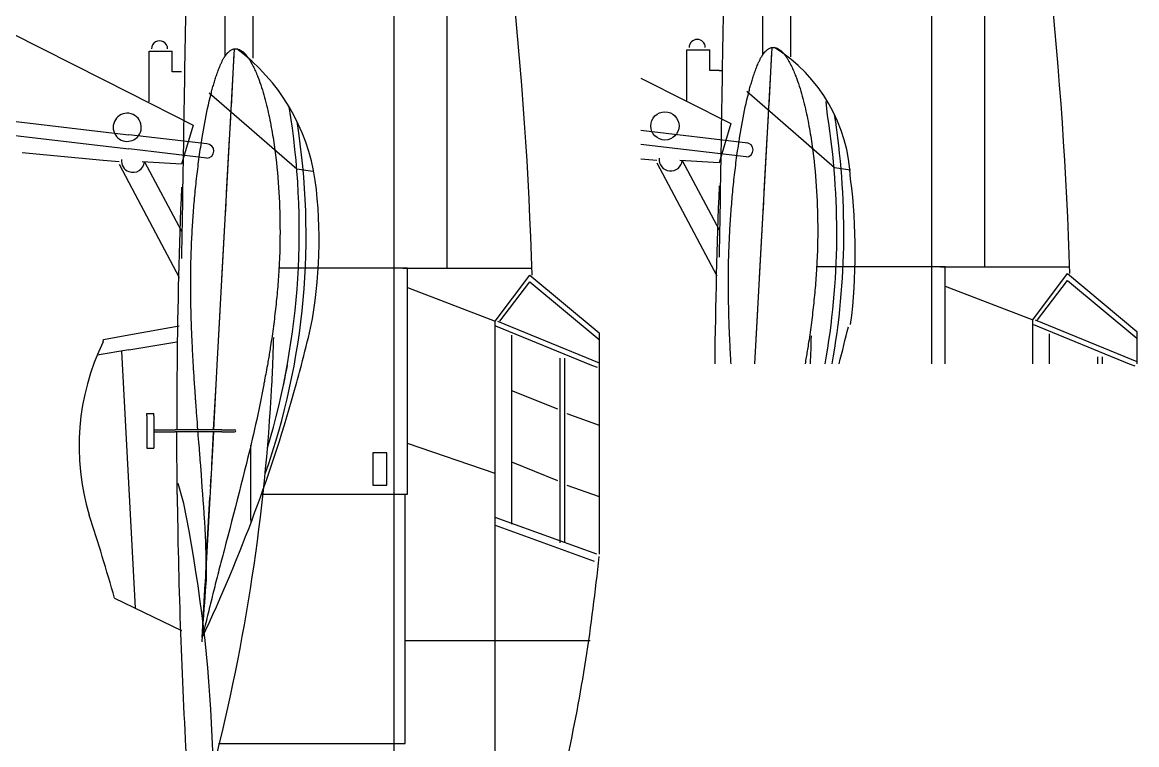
# Model space of a CAD drawing. Extents: x 0 to 123, y 0 to 85.
# Drawn here: x 17.24 to 43.11, y 55.6 to 72.36 of the extents above; entities that cross this region are included whole.
import ezdxf

# ---------------------------------------------------------------- set-up
doc = ezdxf.new("R2010")
doc.units = 0
doc.linetypes.add('CENTER', pattern=[2, 1.25, -0.25, 0.25, -0.25])
doc.layers.add('LAYER1', color=1, linetype='CONTINUOUS')

msp = doc.modelspace()

# ---------------------------------------------------------------- linework, layer by layer
at = {"layer": 'LAYER1', "color": 7, "linetype": 'CONTINUOUS'}
for points in [[(27.0946, 79.5641), (27.0947, 66.6582)], [(39.5758, 79.5957), (39.5758, 66.6899)], [(25.863, 76.5652), (25.863, 67.6222)], [(38.3441, 75.8548), (38.3441, 67.6538)], [(21.9537, 71.585), (21.9537, 72.6024), (22.5963, 72.6024), (22.5963, 71.5314)], [(34.4348, 71.6166), (34.4348, 72.634), (35.0774, 72.634), (35.0774, 71.563)], [(16.9735, 72.1205), (19.1155, 71.0359)], [(20.1865, 70.5139), (20.1865, 71.692)], [(20.1865, 71.692), (20.722, 71.692)], [(20.9363, 71.2101), (20.722, 71.2101), (20.722, 71.692)], [(21.2125, 64.4091), (21.2101, 64.4543), (21.2076, 64.4994), (21.2051, 64.5446), (21.2026, 64.5898), (21.2002, 64.6349), (21.1978, 64.6801), (21.1954, 64.7253), (21.1931, 64.7705), (21.1908, 64.8157), (21.1885, 64.8609), (21.1863, 64.9061), (21.1842, 64.9512), (21.1816, 65.0079), (21.1791, 65.0645), (21.1767, 65.1212), (21.1744, 65.1778), (21.1722, 65.2345), (21.1701, 65.2912), (21.1682, 65.3479), (21.1663, 65.4045), (21.1645, 65.4612), (21.1629, 65.5179), (21.1613, 65.5746), (21.1599, 65.6313), (21.1585, 65.6878), (21.1573, 65.7443), (21.1562, 65.8008), (21.1552, 65.8574), (21.1543, 65.9139), (21.1535, 65.9705), (21.1528, 66.027), (21.1523, 66.0835), (21.1519, 66.1401), (21.1516, 66.1966), (21.1514, 66.2532), (21.1514, 66.3097), (21.1515, 66.3661), (21.1517, 66.4226), (21.152, 66.479), (21.1525, 66.5354), (21.1531, 66.5918), (21.1539, 66.6483), (21.1548, 66.7047), (21.1559, 66.7611), (21.1571, 66.8175), (21.1585, 66.8739), (21.16, 66.9303), (21.1617, 66.9867), (21.1636, 67.0431), (21.1656, 67.0994), (21.1677, 67.1558), (21.1701, 67.2121), (21.1726, 67.2685), (21.1752, 67.3248), (21.178, 67.3811), (21.1809, 67.4374), (21.184, 67.4938), (21.1872, 67.5501), (21.1905, 67.6064), (21.194, 67.6626), (21.1976, 67.719), (21.2014, 67.7753), (21.2053, 67.8316), (21.2093, 67.8878), (21.2135, 67.9441), (21.2178, 68.0004), (21.2222, 68.0566), (21.2268, 68.1129), (21.2315, 68.1691), (21.2364, 68.2253), (21.2414, 68.2816), (21.2465, 68.3378), (21.2518, 68.3941), (21.2573, 68.4504), (21.2629, 68.5066), (21.2686, 68.5629), (21.2745, 68.6192), (21.2805, 68.6754), (21.2867, 68.7316), (21.2931, 68.7878), (21.2996, 68.844), (21.3062, 68.9001), (21.3131, 68.9563), (21.32, 69.0124), (21.3272, 69.0687), (21.3346, 69.1251), (21.3421, 69.1813), (21.3498, 69.2376), (21.3576, 69.2939), (21.3656, 69.3501), (21.3738, 69.4063), (21.3821, 69.4625), (21.3906, 69.5186), (21.3993, 69.5748), (21.4082, 69.6309), (21.4172, 69.687), (21.4312, 69.772), (21.4456, 69.8569), (21.4605, 69.9418), (21.476, 70.0266), (21.4919, 70.1113), (21.5085, 70.1958), (21.5256, 70.2803), (21.5435, 70.3645), (21.562, 70.4487), (21.5813, 70.5326), (21.6013, 70.6164), (21.6222, 70.6999), (21.6296, 70.7284), (21.637, 70.7568), (21.6445, 70.7852), (21.6522, 70.8135), (21.6599, 70.8418), (21.6678, 70.8701), (21.6759, 70.8983), (21.684, 70.9265), (21.6924, 70.9547), (21.7008, 70.9828), (21.7094, 71.0109), (21.7182, 71.0389), (21.7275, 71.0677), (21.7369, 71.0965), (21.7465, 71.1252), (21.7563, 71.1538), (21.7664, 71.1823), (21.7766, 71.2108), (21.7872, 71.2392), (21.7979, 71.2675), (21.809, 71.2957), (21.8203, 71.3238), (21.8319, 71.3518), (21.8438, 71.3796), (21.8502, 71.3944), (21.8568, 71.4092), (21.8635, 71.4239), (21.8703, 71.4385), (21.8773, 71.4531), (21.8844, 71.4675), (21.8918, 71.4819), (21.8993, 71.4962), (21.9071, 71.5103), (21.9151, 71.5243), (21.9233, 71.5382), (21.9319, 71.5519), (21.9358, 71.558), (21.9397, 71.564), (21.9438, 71.57), (21.9478, 71.576), (21.952, 71.582), (21.9562, 71.5879), (21.9604, 71.5937), (21.9647, 71.5995), (21.9691, 71.6053), (21.9735, 71.611), (21.9779, 71.6167), (21.9824, 71.6223), (21.9849, 71.6253), (21.9875, 71.6284), (21.99, 71.6315), (21.9926, 71.6345), (21.9952, 71.6375), (21.9978, 71.6405), (22.0005, 71.6435), (22.0032, 71.6465), (22.0059, 71.6494), (22.0086, 71.6524), (22.0114, 71.6553), (22.0142, 71.6582), (22.0249, 71.6687), (22.0361, 71.679), (22.0478, 71.6888), (22.0599, 71.6982), (22.0724, 71.707), (22.0852, 71.7152), (22.0984, 71.7226), (22.1118, 71.7292), (22.1255, 71.7349), (22.1395, 71.7396), (22.1536, 71.7432), (22.1679, 71.7456), (22.1866, 71.7469), (22.2054, 71.7462), (22.2242, 71.7437), (22.243, 71.7396), (22.2616, 71.7338), (22.28, 71.7267), (22.2981, 71.7183), (22.3157, 71.7087), (22.3329, 71.6982), (22.3495, 71.6868), (22.3653, 71.6747), (22.3804, 71.662), (22.3863, 71.6568), (22.392, 71.6515), (22.3977, 71.6461), (22.4031, 71.6406), (22.4085, 71.6351), (22.4138, 71.6295)], [(21.7683, 64.4091), (22.1679, 71.7456)], [(32.6677, 70.5455), (32.6677, 71.7237)], [(32.6677, 71.7237), (33.2032, 71.7237)], [(33.4174, 71.2417), (33.2032, 71.2417), (33.2032, 71.7237)], [(33.6937, 64.4407), (33.6912, 64.4859), (33.6887, 64.5311), (33.6862, 64.5762), (33.6837, 64.6214), (33.6813, 64.6666), (33.6789, 64.7118), (33.6765, 64.757), (33.6742, 64.8021), (33.6719, 64.8473), (33.6696, 64.8925), (33.6674, 64.9377), (33.6653, 64.9829), (33.6627, 65.0395), (33.6602, 65.0962), (33.6578, 65.1528), (33.6555, 65.2095), (33.6533, 65.2662), (33.6513, 65.3228), (33.6493, 65.3795), (33.6474, 65.4362), (33.6456, 65.4928), (33.644, 65.5495), (33.6424, 65.6062), (33.641, 65.6629), (33.6396, 65.7194), (33.6384, 65.776), (33.6373, 65.8325), (33.6363, 65.889), (33.6354, 65.9456), (33.6346, 66.0021), (33.634, 66.0586), (33.6334, 66.1152), (33.633, 66.1717), (33.6327, 66.2282), (33.6325, 66.2848), (33.6325, 66.3413), (33.6326, 66.3978), (33.6328, 66.4542), (33.6331, 66.5106), (33.6336, 66.567), (33.6343, 66.6235), (33.635, 66.6799), (33.6359, 66.7363), (33.637, 66.7927), (33.6382, 66.8491), (33.6396, 66.9055), (33.6411, 66.962), (33.6428, 67.0184), (33.6447, 67.0747), (33.6467, 67.1311), (33.6488, 67.1874), (33.6512, 67.2438), (33.6537, 67.3001), (33.6563, 67.3565), (33.6591, 67.4128), (33.662, 67.4691), (33.6651, 67.5254), (33.6683, 67.5817), (33.6716, 67.638), (33.6751, 67.6943), (33.6788, 67.7506), (33.6825, 67.8069), (33.6864, 67.8632), (33.6904, 67.9195), (33.6946, 67.9758), (33.6989, 68.032), (33.7034, 68.0883), (33.7079, 68.1445), (33.7127, 68.2008), (33.7175, 68.257), (33.7225, 68.3132), (33.7277, 68.3694), (33.733, 68.4257), (33.7384, 68.482), (33.744, 68.5383), (33.7497, 68.5945), (33.7556, 68.6508), (33.7616, 68.707), (33.7678, 68.7632), (33.7742, 68.8194), (33.7807, 68.8756), (33.7873, 68.9318), (33.7942, 68.9879), (33.8011, 69.044), (33.8083, 69.1004), (33.8157, 69.1567), (33.8232, 69.213), (33.8309, 69.2692), (33.8387, 69.3255), (33.8467, 69.3817), (33.8549, 69.4379), (33.8632, 69.4941), (33.8717, 69.5503), (33.8804, 69.6064), (33.8893, 69.6625), (33.8983, 69.7186), (33.9123, 69.8036), (33.9267, 69.8886), (33.9416, 69.9734), (33.957, 70.0582), (33.973, 70.1429), (33.9895, 70.2275), (34.0067, 70.3119), (34.0245, 70.3962), (34.0431, 70.4803), (34.0624, 70.5642), (34.0824, 70.648), (34.1033, 70.7316), (34.1106, 70.76), (34.1181, 70.7884), (34.1256, 70.8168), (34.1333, 70.8451), (34.141, 70.8735), (34.1489, 70.9017), (34.157, 70.93), (34.1651, 70.9582), (34.1735, 70.9863), (34.1819, 71.0144), (34.1906, 71.0425), (34.1993, 71.0705), (34.2086, 71.0993), (34.218, 71.1281), (34.2276, 71.1568), (34.2374, 71.1854), (34.2475, 71.214), (34.2578, 71.2424), (34.2683, 71.2708), (34.2791, 71.2991), (34.2901, 71.3273), (34.3014, 71.3554), (34.313, 71.3834), (34.3249, 71.4112), (34.3314, 71.426), (34.3379, 71.4408), (34.3446, 71.4555), (34.3514, 71.4701), (34.3584, 71.4847), (34.3656, 71.4992), (34.3729, 71.5135), (34.3804, 71.5278), (34.3882, 71.5419), (34.3962, 71.5559), (34.4044, 71.5698), (34.413, 71.5835), (34.4169, 71.5896), (34.4208, 71.5956), (34.4249, 71.6017), (34.4289, 71.6076), (34.4331, 71.6136), (34.4373, 71.6195), (34.4415, 71.6253), (34.4458, 71.6311), (34.4502, 71.6369), (34.4546, 71.6426), (34.459, 71.6483), (34.4635, 71.6539), (34.466, 71.657), (34.4686, 71.66), (34.4711, 71.6631), (34.4737, 71.6661), (34.4763, 71.6691), (34.479, 71.6721), (34.4816, 71.6751), (34.4843, 71.6781), (34.487, 71.681), (34.4898, 71.684), (34.4925, 71.6869), (34.4954, 71.6898), (34.5061, 71.7003), (34.5173, 71.7106), (34.5289, 71.7205), (34.541, 71.7298), (34.5535, 71.7386), (34.5663, 71.7468), (34.5795, 71.7542), (34.5929, 71.7608), (34.6067, 71.7665), (34.6206, 71.7712), (34.6347, 71.7748), (34.649, 71.7772), (34.6677, 71.7785), (34.6865, 71.7779), (34.7053, 71.7754), (34.7241, 71.7712), (34.7427, 71.7655), (34.7611, 71.7583), (34.7792, 71.7499), (34.7969, 71.7404), (34.814, 71.7298), (34.8306, 71.7184), (34.8465, 71.7063), (34.8616, 71.6937), (34.8674, 71.6884), (34.8732, 71.6831), (34.8788, 71.6777), (34.8843, 71.6722), (34.8896, 71.6667), (34.8949, 71.6611)], [(34.2494, 64.4407), (34.649, 71.7772)], [(34.8949, 71.6611), (34.9001, 71.6554), (34.9052, 71.6497), (34.9102, 71.644), (34.9151, 71.6381), (34.92, 71.6323), (34.9248, 71.6264), (34.9353, 71.613), (34.9456, 71.5995), (34.9556, 71.5857), (34.9654, 71.5717), (34.9751, 71.5576), (34.9845, 71.5433), (34.9937, 71.5288), (35.0027, 71.5143), (35.0116, 71.4995), (35.0203, 71.4847), (35.0289, 71.4698), (35.0373, 71.4548), (35.0526, 71.4269), (35.0675, 71.3988), (35.0819, 71.3704), (35.096, 71.3419), (35.1096, 71.3133), (35.123, 71.2845), (35.1359, 71.2555), (35.1486, 71.2264), (35.161, 71.1972), (35.173, 71.1679), (35.1848, 71.1385), (35.1964, 71.1089), (35.2178, 71.0524), (35.2383, 70.9955), (35.2581, 70.9384), (35.2772, 70.8809), (35.2955, 70.8233), (35.3132, 70.7654), (35.3302, 70.7073), (35.3466, 70.649), (35.3624, 70.5905), (35.3776, 70.5319), (35.3923, 70.4732), (35.4066, 70.4143), (35.42, 70.3568), (35.4331, 70.2991), (35.4457, 70.2414), (35.4579, 70.1836), (35.4697, 70.1258), (35.4811, 70.0679), (35.4922, 70.0099), (35.5029, 69.9518), (35.5133, 69.8937), (35.5233, 69.8355), (35.5331, 69.7773), (35.5425, 69.719), (35.5601, 69.604), (35.5767, 69.4889), (35.5921, 69.3736), (35.6064, 69.2581), (35.6196, 69.1425), (35.6318, 69.0268), (35.643, 68.9109), (35.6532, 68.795), (35.6624, 68.6789), (35.6707, 68.5628), (35.678, 68.4467), (35.6844, 68.3304), (35.6899, 68.2151), (35.6946, 68.0998), (35.6983, 67.9845), (35.7012, 67.8691), (35.7033, 67.7538), (35.7044, 67.6384), (35.7047, 67.523), (35.7042, 67.4076), (35.7027, 67.2923), (35.7004, 67.1769), (35.6972, 67.0616), (35.6931, 66.9463), (35.6907, 66.8888), (35.6882, 66.8313), (35.6854, 66.7737), (35.6824, 66.7162), (35.6791, 66.6587), (35.6757, 66.6012), (35.6721, 66.5437), (35.6682, 66.4863), (35.6642, 66.4288), (35.6599, 66.3714), (35.6555, 66.314), (35.6508, 66.2566), (35.646, 66.1991), (35.6409, 66.1417), (35.6357, 66.0844), (35.6303, 66.027), (35.6247, 65.9697), (35.6189, 65.9123), (35.6129, 65.855), (35.6068, 65.7977), (35.6004, 65.7404), (35.594, 65.6832), (35.5873, 65.626), (35.5805, 65.5687), (35.5735, 65.5115), (35.5663, 65.4542), (35.559, 65.397), (35.5515, 65.3398), (35.5439, 65.2826), (35.536, 65.2254), (35.5281, 65.1683), (35.5199, 65.1112), (35.5116, 65.0541), (35.5031, 64.997), (35.4944, 64.94), (35.4856, 64.883), (35.4798, 64.8461), (35.4739, 64.8092), (35.4679, 64.7723), (35.4619, 64.7354), (35.4559, 64.6986), (35.4498, 64.6617), (35.4437, 64.6249), (35.4375, 64.5881), (35.4313, 64.5512), (35.4252, 64.5144), (35.4189, 64.4776), (35.4127, 64.4407)], [(22.4138, 71.6295), (22.419, 71.6238), (22.4241, 71.6181), (22.4291, 71.6124), (22.434, 71.6065), (22.4389, 71.6007), (22.4437, 71.5947), (22.4542, 71.5814), (22.4645, 71.5678), (22.4745, 71.5541), (22.4843, 71.5401), (22.494, 71.526), (22.5034, 71.5117), (22.5126, 71.4972), (22.5216, 71.4826), (22.5305, 71.4679), (22.5392, 71.4531), (22.5478, 71.4382), (22.5562, 71.4232), (22.5715, 71.3953), (22.5864, 71.3671), (22.6008, 71.3388), (22.6149, 71.3103), (22.6285, 71.2817), (22.6419, 71.2529), (22.6548, 71.2239), (22.6675, 71.1948), (22.6798, 71.1656), (22.6919, 71.1363), (22.7037, 71.1068), (22.7153, 71.0773), (22.7366, 71.0207), (22.7572, 70.9639), (22.777, 70.9067), (22.7961, 70.8493), (22.8144, 70.7917), (22.832, 70.7338), (22.849, 70.6757), (22.8654, 70.6174), (22.8812, 70.5589), (22.8965, 70.5003), (22.9112, 70.4415), (22.9255, 70.3827), (22.9389, 70.3251), (22.9519, 70.2675), (22.9646, 70.2098), (22.9768, 70.152), (22.9886, 70.0942), (23, 70.0362), (23.0111, 69.9783), (23.0218, 69.9202), (23.0322, 69.8621), (23.0422, 69.8039), (23.052, 69.7457), (23.0614, 69.6874), (23.079, 69.5724), (23.0955, 69.4573), (23.111, 69.3419), (23.1253, 69.2265), (23.1385, 69.1109), (23.1507, 68.9952), (23.1619, 68.8793), (23.1721, 68.7634), (23.1813, 68.6473), (23.1896, 68.5312), (23.1969, 68.4151), (23.2033, 68.2989), (23.2088, 68.1836), (23.2135, 68.0682), (23.2172, 67.9529), (23.2201, 67.8375), (23.2222, 67.7222), (23.2233, 67.6068), (23.2236, 67.4914), (23.223, 67.376), (23.2216, 67.2607), (23.2192, 67.1453), (23.216, 67.03), (23.212, 66.9147), (23.2096, 66.8572), (23.207, 66.7996), (23.2042, 66.7421), (23.2012, 66.6846), (23.198, 66.6271), (23.1946, 66.5696), (23.191, 66.5121), (23.1871, 66.4546), (23.1831, 66.3972), (23.1788, 66.3398), (23.1744, 66.2823), (23.1697, 66.2249), (23.1649, 66.1675), (23.1598, 66.1101), (23.1546, 66.0527), (23.1492, 65.9954), (23.1436, 65.938), (23.1378, 65.8807), (23.1318, 65.8234), (23.1257, 65.7661), (23.1193, 65.7088), (23.1129, 65.6516), (23.1062, 65.5944), (23.0994, 65.5371), (23.0924, 65.4799), (23.0852, 65.4226), (23.0779, 65.3654), (23.0704, 65.3082), (23.0627, 65.251), (23.0549, 65.1938), (23.0469, 65.1367), (23.0388, 65.0795), (23.0305, 65.0224), (23.022, 64.9654), (23.0133, 64.9083), (23.0044, 64.8513), (22.9986, 64.8144), (22.9928, 64.7775), (22.9868, 64.7407), (22.9808, 64.7038), (22.9748, 64.667), (22.9687, 64.6301), (22.9626, 64.5933), (22.9564, 64.5564), (22.9502, 64.5196), (22.944, 64.4828), (22.9378, 64.4459), (22.9316, 64.4091)], [(33.4174, 71.2417), (33.4878, 71.2419)], [(19.1155, 71.0359), (19.7166, 70.7315)], [(31.5966, 71.0675), (33.6851, 70.01), (33.4174, 69.0997), (32.507, 69.1532)], [(19.7166, 70.7315), (21.204, 69.9784), (20.9363, 69.068), (20.0259, 69.1216)], [(21.5789, 70.7281), (23.6138, 68.961), (23.9887, 68.9074)], [(34.06, 70.7597), (36.0949, 68.9926), (36.4698, 68.939)], [(35.9346, 70.1988), (35.9049, 70.5255)], [(15.5276, 70.2462), (19.1155, 69.8224)], [(15.4894, 69.923), (19.1155, 69.4948)], [(34.0798, 69.5607), (31.5966, 69.854)], [(19.1155, 69.8224), (19.7166, 69.7514)], [(21.525, 69.5378), (19.7166, 69.7514)], [(19.1155, 69.1573), (17.2412, 69.3358)], [(19.1155, 69.4948), (19.7166, 69.4237)], [(21.5247, 69.2102), (19.7166, 69.4237)], [(34.0417, 69.2376), (31.5966, 69.5264)], [(19.4904, 69.1216), (19.1155, 69.1573)], [(20.0794, 69.1216), (20.9363, 67.5151)], [(31.9715, 69.1532), (31.5966, 69.1889)], [(31.9715, 69.0997), (33.3638, 66.4757)], [(32.5606, 69.1532), (33.4174, 67.5467)], [(19.4904, 69.068), (19.7166, 68.6417)], [(19.7166, 68.6417), (20.8827, 66.444)], [(25.863, 67.8899), (25.863, 64.4091)], [(38.3441, 67.9215), (38.3441, 64.4408)], [(26.1843, 64.4091), (26.1843, 66.6582), (23.1854, 66.6582)], [(26.0772, 66.6582), (29.076, 66.6582)], [(28.2192, 64.4091), (28.2192, 65.4266), (29.0225, 66.4976), (30.629, 65.1588), (30.629, 64.4091)], [(38.6654, 64.4408), (38.6654, 66.6899), (35.6665, 66.6899)], [(38.5583, 66.6899), (41.5572, 66.6899)], [(40.7003, 64.4408), (40.7003, 65.4582), (41.5036, 66.5292), (43.1101, 65.1905), (43.1101, 64.4408)], [(28.3263, 65.4266), (29.0225, 66.337), (30.629, 64.9982)], [(38.6654, 66.2409), (40.7003, 65.4582)], [(40.8074, 65.4582), (41.5036, 66.3686), (43.1101, 65.0298)], [(26.1843, 66.2092), (28.2192, 65.4266)], [(40.7539, 65.4582), (43.1101, 64.4943)], [(19.7166, 65.1074), (20.8827, 65.3195)], [(28.2293, 65.3202), (30.4565, 64.4091)], [(28.2728, 65.4266), (30.629, 64.4627)], [(40.7104, 65.3519), (42.9376, 64.4408)], [(19.1155, 64.9446), (19.126, 65)], [(19.1155, 64.9981), (19.1155, 64.9981)], [(19.126, 65), (19.7166, 65.1074)], [(19.7166, 64.7592), (20.8292, 64.9446)], [(28.5941, 65.1053), (28.5941, 64.4091)], [(41.0752, 65.1369), (41.0752, 64.4408)], [(19.7166, 64.7592), (18.9768, 64.6359)], [(19.5467, 64.7308), (19.8633, 58.7687)], [(29.7187, 64.5698), (29.7187, 64.4091)], [(29.8258, 64.5698), (29.8258, 64.4091)], [(42.1998, 64.6014), (42.1998, 64.4408)], [(42.3069, 64.6014), (42.3069, 64.4408)], [(42.9376, 64.4408), (43.0666, 64.388)], [(21.2415, 63.9587), (21.2379, 64.0141), (21.2344, 64.0688), (21.231, 64.1219), (21.2277, 64.1729), (21.2247, 64.2208), (21.2218, 64.2649), (21.2193, 64.3046), (21.2171, 64.339), (21.2152, 64.3674), (21.2138, 64.389), (21.2129, 64.4032), (21.2125, 64.4091), (21.2125, 64.4091), (21.2125, 64.4092), (21.2125, 64.4092), (21.2125, 64.4092), (21.2125, 64.4092), (21.2125, 64.4092), (21.2125, 64.4092), (21.2125, 64.4092), (21.2125, 64.4092), (21.2125, 64.4091), (21.2125, 64.4091), (21.2125, 64.4091)], [(21.7438, 63.9587), (21.7683, 64.4091)], [(22.9316, 64.4091), (22.9212, 64.3537), (22.911, 64.299), (22.9011, 64.2458), (22.8916, 64.1949), (22.8826, 64.147), (22.8744, 64.1028), (22.8669, 64.0632), (22.8605, 64.0288), (22.8552, 64.0004), (22.8512, 63.9787), (22.8485, 63.9646), (22.8474, 63.9587), (22.8474, 63.9587), (22.8474, 63.9586), (22.8474, 63.9586), (22.8474, 63.9586), (22.8474, 63.9586), (22.8474, 63.9586), (22.8474, 63.9586), (22.8474, 63.9586), (22.8474, 63.9586), (22.8474, 63.9587), (22.8474, 63.9587), (22.8474, 63.9587)], [(25.863, 64.4091), (25.863, 63.9587)], [(26.1843, 63.9587), (26.1843, 64.4091)], [(28.2192, 63.9587), (28.2192, 64.4091)], [(28.5941, 64.4091), (28.5941, 63.9587)], [(29.7187, 64.4091), (29.7187, 63.9587)], [(29.8258, 64.4091), (29.8258, 63.9588)], [(30.4565, 64.4091), (30.5855, 64.3563)], [(30.629, 64.4091), (30.629, 63.9588)], [(21.3174, 62.9041), (21.3111, 62.9892), (21.3048, 63.073), (21.2987, 63.1545), (21.2929, 63.2324), (21.2875, 63.3057), (21.2824, 63.373), (21.278, 63.4332), (21.2741, 63.4851), (21.2709, 63.5276), (21.2685, 63.5595), (21.267, 63.5796), (21.2665, 63.5866), (21.2665, 63.5866), (21.2665, 63.5866), (21.2665, 63.5866), (21.2665, 63.5866), (21.2665, 63.5866), (21.2665, 63.5866), (21.2665, 63.5866), (21.2665, 63.5866), (21.2665, 63.5866), (21.2665, 63.5866), (21.2665, 63.5866), (21.2665, 63.5866), (21.2662, 63.5914), (21.2654, 63.603), (21.2642, 63.6208), (21.2626, 63.6442), (21.2607, 63.6726), (21.2585, 63.7054), (21.2561, 63.7419), (21.2534, 63.7815), (21.2506, 63.8236), (21.2476, 63.8676), (21.2446, 63.9129), (21.2415, 63.9587)], [(22.8474, 63.9587), (22.8398, 63.9193), (22.8322, 63.8799), (22.8246, 63.8404), (22.817, 63.801), (22.8094, 63.7616), (22.8017, 63.7221), (22.794, 63.6827), (22.7862, 63.6433), (22.7784, 63.6039), (22.7706, 63.5645), (22.7627, 63.5252), (22.7547, 63.4858), (22.7313, 63.3721), (22.7074, 63.2586), (22.6829, 63.1452), (22.658, 63.0318), (22.6326, 62.9186), (22.6068, 62.8055), (22.5806, 62.6924), (22.5541, 62.5794), (22.5272, 62.4665), (22.5, 62.3537), (22.4726, 62.2409), (22.4449, 62.1282), (22.403, 61.9592), (22.3606, 61.7904), (22.3179, 61.6216), (22.2749, 61.4529), (22.2316, 61.2843), (22.188, 61.1157), (22.1443, 60.9472), (22.1004, 60.7788), (22.0563, 60.6104), (22.0122, 60.442), (21.9681, 60.2736), (21.924, 60.1052), (21.9094, 60.0492), (21.8947, 59.9933), (21.8801, 59.9373), (21.8655, 59.8814), (21.851, 59.8254), (21.8364, 59.7694), (21.8219, 59.7135), (21.8074, 59.6575), (21.793, 59.6015), (21.7786, 59.5455), (21.7643, 59.4895), (21.75, 59.4334), (21.7358, 59.3775), (21.7217, 59.3216), (21.7076, 59.2657), (21.6936, 59.2098), (21.6796, 59.1538), (21.6657, 59.0979), (21.6517, 59.0419), (21.6379, 58.986), (21.624, 58.93), (21.6102, 58.874), (21.5964, 58.818), (21.5826, 58.762), (21.5689, 58.706), (21.5551, 58.6501), (21.5414, 58.5941), (21.5277, 58.5381), (21.514, 58.4821), (21.5003, 58.4261), (21.4866, 58.3701), (21.4729, 58.3141), (21.4592, 58.2581), (21.4456, 58.2021), (21.4319, 58.146), (21.4182, 58.09)], [(21.6863, 62.9041), (21.7438, 63.9587)], [(22.8105, 61.4102), (26.1843, 61.4102), (26.1843, 63.9587)], [(25.863, 63.9587), (25.863, 50.4858)], [(28.2192, 54.877), (28.2192, 63.9587)], [(28.5941, 63.9587), (28.5941, 60.7141)], [(29.7187, 63.9587), (29.7187, 60.2857)], [(29.8258, 63.9588), (29.8258, 60.2857)], [(30.629, 63.9588), (30.629, 60.0179)], [(28.5941, 63.82), (29.6651, 63.3916)], [(20.133, 63.2845), (20.2936, 63.2845)], [(20.133, 63.231), (20.133, 63.2845)], [(20.133, 63.231), (20.133, 62.4812)], [(20.2936, 63.231), (20.2936, 63.2845)], [(20.2936, 63.231), (20.2936, 62.4812)], [(29.8793, 63.2845), (30.629, 63.0168)], [(20.2936, 62.9041), (20.7921, 62.9041)], [(21.8734, 62.9042), (20.7921, 62.9041)], [(21.8734, 62.9042), (22.1704, 62.9042)], [(20.2936, 62.8561), (20.7921, 62.8561)], [(21.8734, 62.8561), (20.7921, 62.8561)], [(20.8371, 61.4058), (20.8253, 62.8561)], [(21.4182, 58.09), (21.4307, 58.2613), (21.443, 58.4302), (21.4549, 58.5942), (21.4664, 58.7512), (21.4771, 58.8985), (21.487, 59.034), (21.4959, 59.1551), (21.5036, 59.2595), (21.5098, 59.3448), (21.5146, 59.4086), (21.5176, 59.4486), (21.5188, 59.4623), (21.5188, 59.4623), (21.5188, 59.4623), (21.5188, 59.4622), (21.5188, 59.4622), (21.5188, 59.4622), (21.5188, 59.4622), (21.5188, 59.4622), (21.5188, 59.4622), (21.5188, 59.4622), (21.5188, 59.4622), (21.5188, 59.4622), (21.5188, 59.4623), (21.5186, 59.4717), (21.5182, 59.4958), (21.5176, 59.5329), (21.5168, 59.5812), (21.5158, 59.6388), (21.5146, 59.7039), (21.5133, 59.7747), (21.5119, 59.8494), (21.5103, 59.9263), (21.5086, 60.0034), (21.5068, 60.0791), (21.505, 60.1514), (21.503, 60.2192), (21.501, 60.2825), (21.4989, 60.3422), (21.4966, 60.3991), (21.4942, 60.4538), (21.4916, 60.5072), (21.4888, 60.5599), (21.4858, 60.6127), (21.4825, 60.6665), (21.479, 60.7219), (21.4752, 60.7796), (21.4712, 60.8405), (21.4621, 60.9728), (21.4521, 61.1163), (21.4414, 61.2667), (21.4305, 61.4196), (21.4196, 61.5707), (21.409, 61.7157), (21.3992, 61.8504), (21.3904, 61.9702), (21.383, 62.0711), (21.3773, 62.1485), (21.3736, 62.1983), (21.3723, 62.2161), (21.3723, 62.2161), (21.3723, 62.2161), (21.3723, 62.2161), (21.3723, 62.2161), (21.3723, 62.2161), (21.3723, 62.2161), (21.3723, 62.2161), (21.3723, 62.2161), (21.3723, 62.2161), (21.3723, 62.2161), (21.3723, 62.2161), (21.3723, 62.2161), (21.3717, 62.2235), (21.3702, 62.2429), (21.3678, 62.2732), (21.3645, 62.3133), (21.3606, 62.3621), (21.3561, 62.4185), (21.3511, 62.4815), (21.3456, 62.5499), (21.3398, 62.6226), (21.3338, 62.6986), (21.3275, 62.7768), (21.3212, 62.8561)], [(21.4182, 57.9829), (21.6837, 62.8561)], [(21.8734, 62.8561), (22.1704, 62.8561)], [(20.133, 62.4812), (20.2936, 62.4812)], [(22.5428, 62.2135), (22.5428, 62.5462)], [(25.381, 62.3741), (25.381, 61.6244), (25.7023, 61.6244), (25.7023, 62.3742), (25.381, 62.3741)], [(28.2192, 61.8922), (26.1843, 62.5884)], [(22.5428, 60.8212), (22.5428, 62.2135)], [(28.5941, 62.16), (29.6651, 61.7316)], [(20.9898, 61.196), (20.8566, 61.6616)], [(29.8793, 61.6244), (30.629, 61.3567)], [(21.7931, 55.6267), (26.1307, 55.6267), (26.1307, 61.4102)], [(22.5428, 60.8212), (22.5428, 60.7561)], [(30.5755, 60.0179), (28.2192, 60.8747)], [(28.2192, 60.6946), (30.5176, 59.8588)], [(19.3833, 59.0004), (20.9363, 58.2507)], [(30.4227, 58.0117), (26.1172, 58.0117)]]:
    msp.add_lwpolyline(points, dxfattribs=at)
at = {"layer": 'LAYER1', "color": 2, "linetype": 'CENTER'}
for points in [[(21.7651, 64.4091), (22.1679, 71.7456)], [(34.2463, 64.4407), (34.649, 71.7772)], [(21.7404, 63.9587), (21.7651, 64.4091)], [(21.6825, 62.9041), (21.7404, 63.9587)], [(21.4182, 58.09), (21.6799, 62.8561)]]:
    msp.add_lwpolyline(points, dxfattribs=at)
at = {"layer": 'LAYER1', "color": 7, "linetype": 'CONTINUOUS'}
msp.add_circle((32.1589, 69.9565), 0.3269, dxfattribs=at)
for centre, radius, start, end in [((-64.0847, 63.6367), 93.2046, 1.7589, 10.4413), ((-51.6036, 63.6684), 93.2046, 1.7589, 10.3743), ((6098.538, -29.4884), 6078.365, 179.0301, 179.0916), ((6111.018, -29.4568), 6078.364, 179.0301, 179.0916), ((20.4275, 71.7456), 0.1874, -0.0047, 180), ((32.9086, 71.7772), 0.1874, 0, 180), ((19.4522, 68.0245), 4.6385, 8.2885, 53.3429), ((32.6966, 68.5781), 3.7761, 2.2272, 57.9103), ((6.048, 67.5287), 17.6228, -16.6186, 9.3835), ((19.6778, 69.9249), 0.3268, 83.184, -83.184), ((19.6778, 69.9249), 0.3268, -55.011, 83.184), ((18.8836, 67.4878), 17.2652, -10.1651, 9.034), ((18.8836, 67.4878), 17.4275, -10.0694, 9.034), ((7.1536, 67.4302), 16.676, -19.4362, 9.0656), ((19.6778, 69.9249), 0.3268, -83.184, -55.011), ((21.5249, 69.374), 0.1638, 269.9513, 89.9513), ((34.0418, 69.4014), 0.1638, 269.9506, 89.9506), ((19.8117, 69.1484), 0.2691, 174.2886, 249.3072), ((19.8117, 69.1484), 0.2691, 249.3072, -5.7096), ((32.2928, 69.18), 0.2691, 174.2904, -5.7112), ((13.4613, 67.3085), 10.6711, -11.0354, 7.4557), ((170.5927, 63.0923), 137.2844, 177.7157, 179.4372), ((23.2694, 67.038), 13.3077, -7.2824, 7.2822), ((158.1116, 63.0607), 137.2844, 177.7157, 179.4372), ((-11.5937, 73.6982), 36.5158, -14.7371, -13.3512), ((0.8874, 73.7298), 36.5158, -14.7371, -13.3513), ((24.0843, 62.5261), 5.5262, 154.0461, 196.8065), ((-22.1917, 66.3022), 45.2872, -2.3957, -1.5822), ((-9.7106, 66.3338), 45.2873, -2.3957, -1.5823), ((158.1116, 63.0607), 137.2844, 179.4372, 180.0653), ((-22.1917, 66.3022), 45.2873, -2.9662, -2.3957), ((6.4025, 67.4561), 17.2652, -11.6873, -10.165), ((-11.5937, 73.6982), 36.5158, -15.4691, -14.7371), ((-11.5937, 73.6982), 36.5158, -25.3049, -15.4691), ((-22.1917, 66.3022), 45.2873, -14.3327, -2.9662), ((22.1704, 62.8801), 0.024, -90, 90), ((158.1116, 63.0607), 137.2844, 180.6907, 183.216), ((-13.0071, 54.2879), 34.6917, -5.4919, 11.486), ((-29.5204, 45.1115), 50.8377, 15.8548, 18.1269), ((-11.2934, 64.1169), 42.1276, -12.2222, -5.6568)]:
    msp.add_arc(centre, radius, start, end, dxfattribs=at)

doc.saveas('drawing.dxf')
